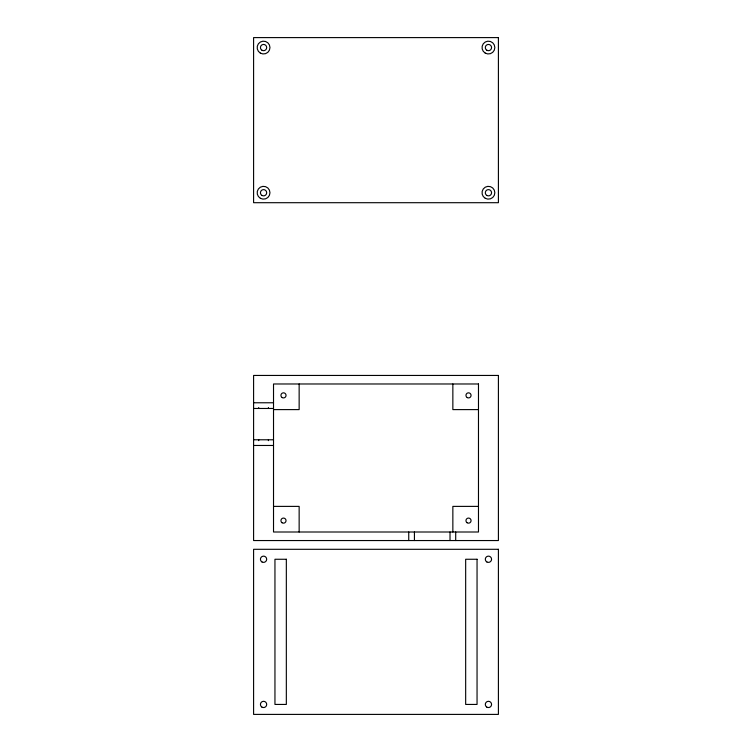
<?xml version="1.0" encoding="UTF-8"?>
<svg xmlns="http://www.w3.org/2000/svg" width="752" height="752" viewBox="0 0 752 752"><rect width="100%" height="100%" fill="white"/><g stroke="black" fill="none" stroke-linecap="round" stroke-linejoin="round"><path stroke-width="1.13" d="M253.593 402.771L273.521 402.771M253.593 408.468L273.521 408.468M273.521 409.605L299.146 409.605L299.146 383.981M478.479 409.605L452.854 409.605L452.854 383.981M253.593 439.779L273.521 439.779M253.593 445.466L273.521 445.466M273.521 506.387L299.146 506.387L299.146 532.002M478.479 506.387L452.854 506.387L452.854 532.002M455.703 532.002L455.703 540.547M450.016 532.002L450.016 540.547M414.427 532.002L414.427 540.547M408.74 532.002L408.74 540.547M268.398 407.565L268.398 408.468M268.398 439.779L268.398 440.644M258.716 407.565L258.716 408.468M258.716 439.779L258.716 440.644M498.407 37.6L253.593 37.6L253.593 202.702L498.407 202.702L498.407 37.6M498.407 375.445L253.593 375.445L253.593 540.547L498.407 540.547L498.407 375.445M478.479 383.981L273.521 383.981L273.521 532.002L478.479 532.002L478.479 383.981M498.407 549.298L253.593 549.298L253.593 714.4L498.407 714.4L498.407 549.298M286.333 559.262L274.95 559.262L274.95 704.436L286.333 704.436L286.333 559.262M477.05 559.262L465.667 559.262L465.667 704.436L477.05 704.436L477.05 559.262M260.361 198.284A6.401 6.401 0 0 0 269.968 192.738A6.401 6.401 0 0 0 260.361 187.192A6.401 6.401 0 0 0 260.361 198.284M261.997 195.454A3.13 3.13 0 0 0 266.687 192.738A3.13 3.13 0 0 0 261.997 190.03A3.13 3.13 0 0 0 261.997 195.454M485.237 198.284A6.401 6.401 0 0 0 494.844 192.738A6.401 6.401 0 0 0 485.237 187.192A6.401 6.401 0 0 0 485.237 198.284M486.873 195.454A3.13 3.13 0 0 0 491.573 192.738A3.13 3.13 0 0 0 486.873 190.03A3.13 3.13 0 0 0 486.873 195.454M260.361 53.11A6.401 6.401 0 0 0 269.968 47.564A6.401 6.401 0 0 0 260.361 42.018A6.401 6.401 0 0 0 260.361 53.11M261.997 50.271A3.13 3.13 0 0 0 266.687 47.564A3.13 3.13 0 0 0 261.997 44.847A3.13 3.13 0 0 0 261.997 50.271M485.237 53.11A6.401 6.401 0 0 0 494.844 47.564A6.401 6.401 0 0 0 485.237 42.018A6.401 6.401 0 0 0 485.237 53.11M486.873 50.271A3.13 3.13 0 0 0 491.573 47.564A3.13 3.13 0 0 0 486.873 44.847A3.13 3.13 0 0 0 486.873 50.271M282.207 397.592A2.566 2.566 0 0 0 286.051 395.373A2.566 2.566 0 0 0 282.207 393.155A2.566 2.566 0 0 0 282.207 397.592M282.009 522.715A2.566 2.566 0 0 0 286.033 520.854A2.566 2.566 0 0 0 282.414 518.297A2.566 2.566 0 0 0 282.009 522.715M467.236 397.592A2.566 2.566 0 0 0 471.072 395.373A2.566 2.566 0 0 0 467.236 393.155A2.566 2.566 0 0 0 467.236 397.592M467.039 522.715A2.566 2.566 0 0 0 471.062 520.854A2.566 2.566 0 0 0 467.434 518.297A2.566 2.566 0 0 0 467.039 522.715M261.997 561.97A3.13 3.13 0 0 0 266.687 559.262A3.13 3.13 0 0 0 261.997 556.546A3.13 3.13 0 0 0 261.997 561.97M486.873 561.97A3.13 3.13 0 0 0 491.573 559.262A3.13 3.13 0 0 0 486.873 556.546A3.13 3.13 0 0 0 486.873 561.97M261.809 707.03A3.13 3.13 0 0 0 266.687 704.662A3.13 3.13 0 0 0 262.194 701.616A3.13 3.13 0 0 0 261.809 707.03M486.685 707.03A3.13 3.13 0 0 0 491.564 704.662A3.13 3.13 0 0 0 487.07 701.616A3.13 3.13 0 0 0 486.685 707.03"/></g></svg>
